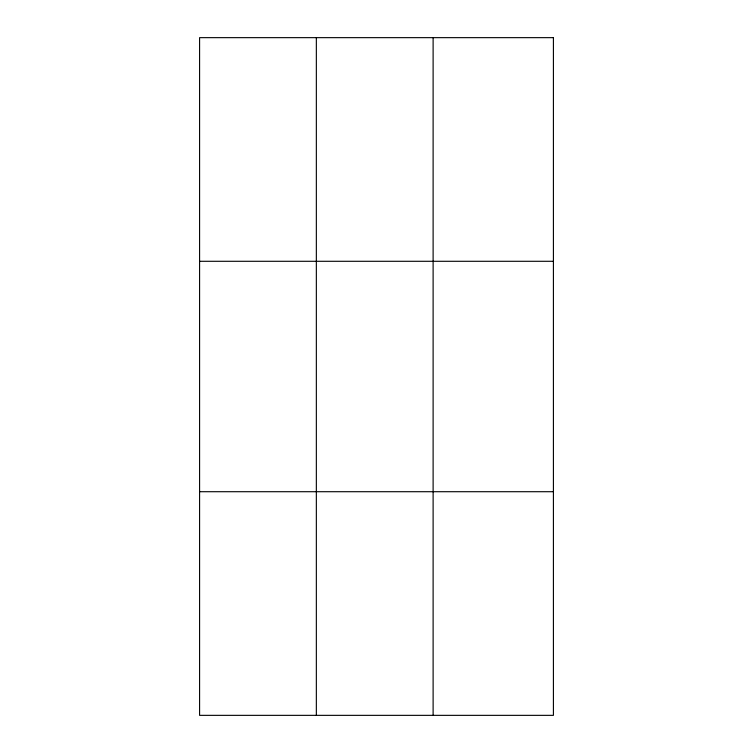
<?xml version="1.0" encoding="UTF-8"?>
<svg xmlns="http://www.w3.org/2000/svg" width="753" height="753" viewBox="0 0 753 753"><rect width="100%" height="100%" fill="white"/><g stroke="black" fill="none" stroke-linecap="round" stroke-linejoin="round"><path stroke-width="1.13" d="M316.345 715.35L316.345 37.65M433.116 715.35L433.116 37.65M199.583 261.291L553.417 261.291M199.583 491.709L553.417 491.709M553.417 37.65L553.417 715.35L199.583 715.35L199.583 37.65L553.417 37.65"/></g></svg>
